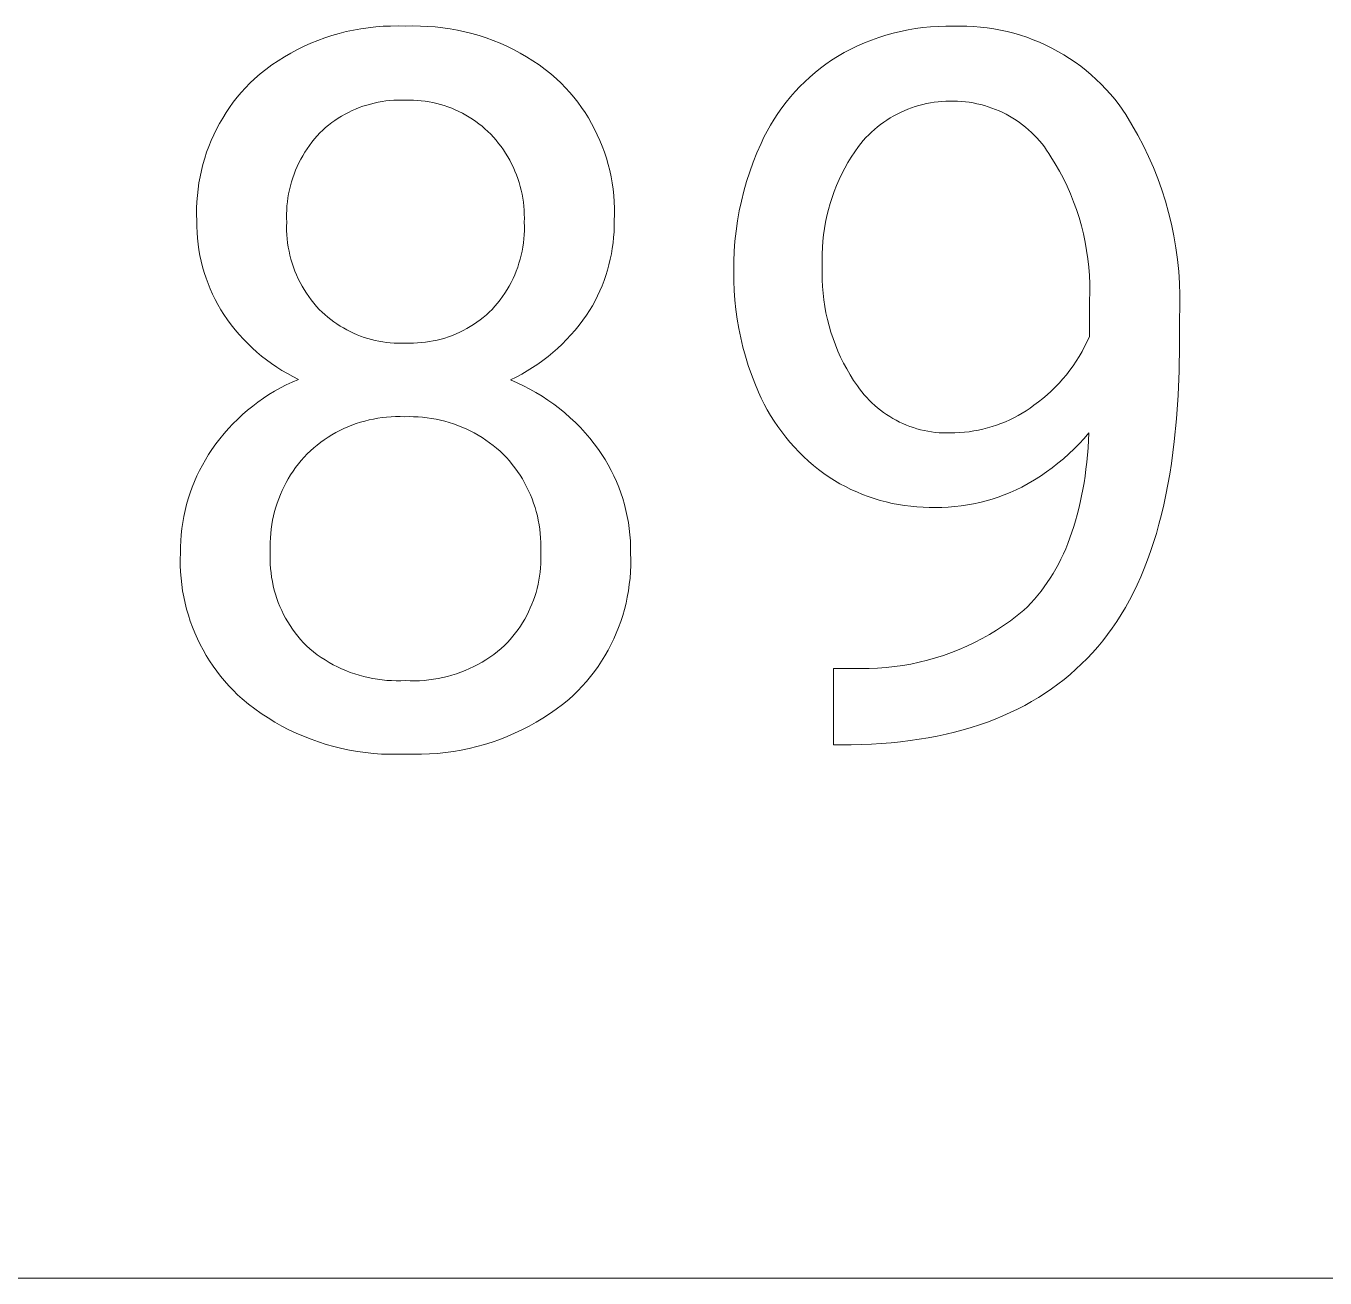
# Model space of a CAD drawing. Header units: millimetres. Extents: x -665 to 1920, y -373 to 1434.
# Drawn here: x 1490.1 to 1535.02, y -228.39 to -185.11 of the extents above; entities that cross this region are included whole.
import ezdxf

# ---------------------------------------------------------------- set-up
doc = ezdxf.new("R2010")
doc.units = ezdxf.units.MM
doc.header["$MEASUREMENT"] = 0
doc.layers.add('Domyślny', color=7, linetype='Continuous', true_color=0x000000)

msp = doc.modelspace()

# ---------------------------------------------------------------- linework, layer by layer
at = {"layer": 'Domyślny', "color": 18, "lineweight": 15, "true_color": 0x000000}
for p, q in [((1500.437, -185.523), (1500.682, -185.443)), ((1500.682, -185.443), (1500.929, -185.371)), ((1500.929, -185.371), (1501.179, -185.308)), ((1501.179, -185.308), (1501.431, -185.253)), ((1501.431, -185.253), (1501.685, -185.207)), ((1501.685, -185.207), (1501.94, -185.17)), ((1501.94, -185.17), (1502.196, -185.142)), ((1502.196, -185.142), (1502.453, -185.123)), ((1502.453, -185.123), (1502.71, -185.113)), ((1502.71, -185.113), (1502.968, -185.112)), ((1502.968, -185.112), (1503.226, -185.119)), ((1503.226, -185.119), (1503.483, -185.112)), ((1503.483, -185.112), (1503.741, -185.113)), ((1503.741, -185.113), (1503.998, -185.124)), ((1503.998, -185.124), (1504.255, -185.143)), ((1504.255, -185.143), (1504.512, -185.171)), ((1504.512, -185.171), (1504.767, -185.208)), ((1504.767, -185.208), (1505.02, -185.254)), ((1505.02, -185.254), (1505.272, -185.309)), ((1505.272, -185.309), (1505.522, -185.372)), ((1505.522, -185.372), (1505.769, -185.444)), ((1505.769, -185.444), (1506.014, -185.524)), ((1519.588, -185.51), (1519.838, -185.431)), ((1519.838, -185.431), (1520.09, -185.36)), ((1520.09, -185.36), (1520.345, -185.299)), ((1520.345, -185.299), (1520.601, -185.246)), ((1520.601, -185.246), (1520.86, -185.202)), ((1520.86, -185.202), (1521.119, -185.168)), ((1521.119, -185.168), (1521.38, -185.142)), ((1521.38, -185.142), (1521.641, -185.125)), ((1521.641, -185.125), (1521.903, -185.118)), ((1521.903, -185.118), (1522.165, -185.119)), ((1522.165, -185.119), (1522.401, -185.114)), ((1522.401, -185.114), (1522.636, -185.117)), ((1522.636, -185.117), (1522.871, -185.128)), ((1522.871, -185.128), (1523.106, -185.147)), ((1523.106, -185.147), (1523.34, -185.175)), ((1523.34, -185.175), (1523.573, -185.21)), ((1523.573, -185.21), (1523.804, -185.253)), ((1523.804, -185.253), (1524.034, -185.304)), ((1524.034, -185.304), (1524.262, -185.363)), ((1524.262, -185.363), (1524.488, -185.43)), ((1524.488, -185.43), (1524.712, -185.504)), ((1524.712, -185.504), (1524.932, -185.586)), ((1499.262, -186.049), (1499.49, -185.928)), ((1499.49, -185.928), (1499.721, -185.814)), ((1499.721, -185.814), (1499.956, -185.709)), ((1499.956, -185.709), (1500.195, -185.612)), ((1500.195, -185.612), (1500.437, -185.523)), ((1506.014, -185.524), (1506.256, -185.613)), ((1506.256, -185.613), (1506.495, -185.71)), ((1506.495, -185.71), (1506.73, -185.815)), ((1506.73, -185.815), (1506.961, -185.929)), ((1506.961, -185.929), (1507.189, -186.05)), ((1518.389, -186.032), (1518.621, -185.911)), ((1518.621, -185.911), (1518.858, -185.798)), ((1518.858, -185.798), (1519.098, -185.694)), ((1519.098, -185.694), (1519.341, -185.598)), ((1519.341, -185.598), (1519.588, -185.51)), ((1524.932, -185.586), (1525.15, -185.676)), ((1525.15, -185.676), (1525.365, -185.773)), ((1525.365, -185.773), (1525.576, -185.877)), ((1525.576, -185.877), (1525.783, -185.989)), ((1498.608, -186.46), (1498.821, -186.316)), ((1498.821, -186.316), (1499.039, -186.179)), ((1499.039, -186.179), (1499.262, -186.049)), ((1507.189, -186.05), (1507.412, -186.179)), ((1507.412, -186.179), (1507.63, -186.316)), ((1507.63, -186.316), (1507.844, -186.46)), ((1517.763, -186.427), (1517.96, -186.291)), ((1517.96, -186.291), (1518.161, -186.161)), ((1518.161, -186.161), (1518.389, -186.032)), ((1525.783, -185.989), (1525.987, -186.107)), ((1525.987, -186.107), (1526.186, -186.233)), ((1526.186, -186.233), (1526.381, -186.365)), ((1526.381, -186.365), (1526.571, -186.504)), ((1497.999, -186.936), (1498.196, -186.77)), ((1498.196, -186.77), (1498.399, -186.612)), ((1498.399, -186.612), (1498.608, -186.46)), ((1507.844, -186.46), (1508.052, -186.612)), ((1508.052, -186.612), (1508.255, -186.771)), ((1508.255, -186.771), (1508.452, -186.936)), ((1517.204, -186.876), (1517.385, -186.72)), ((1517.385, -186.72), (1517.572, -186.57)), ((1517.572, -186.57), (1517.763, -186.427)), ((1526.571, -186.504), (1526.757, -186.649)), ((1526.757, -186.649), (1526.937, -186.801)), ((1526.937, -186.801), (1527.112, -186.958)), ((1497.545, -187.409), (1497.691, -187.246)), ((1497.691, -187.246), (1497.842, -187.088)), ((1497.842, -187.088), (1497.999, -186.936)), ((1508.452, -186.936), (1508.61, -187.088)), ((1508.61, -187.088), (1508.761, -187.246)), ((1508.761, -187.246), (1508.908, -187.408)), ((1516.694, -187.382), (1516.858, -187.207)), ((1516.858, -187.207), (1517.028, -187.039)), ((1517.028, -187.039), (1517.204, -186.876)), ((1527.112, -186.958), (1527.281, -187.122)), ((1527.281, -187.122), (1527.445, -187.291)), ((1527.445, -187.291), (1527.603, -187.466)), ((1497.142, -187.926), (1497.27, -187.749)), ((1497.27, -187.749), (1497.404, -187.576)), ((1497.404, -187.576), (1497.545, -187.409)), ((1502.28, -187.748), (1502.147, -187.776)), ((1502.414, -187.724), (1502.28, -187.748)), ((1502.548, -187.704), (1502.414, -187.724)), ((1502.683, -187.69), (1502.548, -187.704)), ((1502.818, -187.679), (1502.683, -187.69)), ((1502.954, -187.674), (1502.818, -187.679)), ((1503.09, -187.673), (1502.954, -187.674)), ((1503.226, -187.677), (1503.09, -187.673)), ((1503.362, -187.674), (1503.226, -187.677)), ((1503.498, -187.677), (1503.362, -187.674)), ((1503.634, -187.684), (1503.498, -187.677)), ((1503.769, -187.695), (1503.634, -187.684)), ((1503.904, -187.712), (1503.769, -187.695)), ((1504.039, -187.733), (1503.904, -187.712)), ((1504.172, -187.759), (1504.039, -187.733)), ((1508.908, -187.408), (1509.048, -187.576)), ((1509.048, -187.576), (1509.183, -187.748)), ((1509.183, -187.748), (1509.311, -187.925)), ((1516.24, -187.937), (1516.385, -187.747)), ((1516.385, -187.747), (1516.536, -187.562)), ((1516.536, -187.562), (1516.694, -187.382)), ((1521.507, -187.749), (1521.374, -187.77)), ((1521.642, -187.732), (1521.507, -187.749)), ((1521.776, -187.72), (1521.642, -187.732)), ((1521.912, -187.713), (1521.776, -187.72)), ((1522.047, -187.71), (1521.912, -187.713)), ((1522.182, -187.711), (1522.047, -187.71)), ((1522.317, -187.714), (1522.182, -187.711)), ((1522.452, -187.722), (1522.317, -187.714)), ((1522.586, -187.734), (1522.452, -187.722)), ((1522.72, -187.751), (1522.586, -187.734)), ((1527.603, -187.466), (1527.754, -187.647)), ((1527.754, -187.647), (1527.9, -187.832)), ((1496.904, -188.293), (1497.02, -188.107)), ((1497.02, -188.107), (1497.142, -187.926)), ((1501.135, -188.161), (1501.017, -188.229)), ((1501.255, -188.098), (1501.135, -188.161)), ((1501.377, -188.039), (1501.255, -188.098)), ((1501.502, -187.985), (1501.377, -188.039)), ((1501.628, -187.934), (1501.502, -187.985)), ((1501.756, -187.888), (1501.628, -187.934)), ((1501.885, -187.846), (1501.756, -187.888)), ((1502.015, -187.809), (1501.885, -187.846)), ((1502.147, -187.776), (1502.015, -187.809)), ((1504.305, -187.789), (1504.172, -187.759)), ((1504.436, -187.824), (1504.305, -187.789)), ((1504.567, -187.863), (1504.436, -187.824)), ((1504.695, -187.907), (1504.567, -187.863)), ((1504.823, -187.956), (1504.695, -187.907)), ((1504.948, -188.009), (1504.823, -187.956)), ((1505.072, -188.066), (1504.948, -188.009)), ((1505.193, -188.127), (1505.072, -188.066)), ((1505.312, -188.193), (1505.193, -188.127)), ((1505.429, -188.262), (1505.312, -188.193)), ((1509.311, -187.925), (1509.434, -188.106)), ((1509.434, -188.106), (1509.55, -188.291)), ((1515.971, -188.333), (1516.102, -188.133)), ((1516.102, -188.133), (1516.24, -187.937)), ((1520.224, -188.159), (1520.105, -188.223)), ((1520.345, -188.098), (1520.224, -188.159)), ((1520.468, -188.042), (1520.345, -188.098)), ((1520.593, -187.991), (1520.468, -188.042)), ((1520.72, -187.943), (1520.593, -187.991)), ((1520.848, -187.9), (1520.72, -187.943)), ((1520.978, -187.861), (1520.848, -187.9)), ((1521.109, -187.826), (1520.978, -187.861)), ((1521.241, -187.796), (1521.109, -187.826)), ((1521.374, -187.77), (1521.241, -187.796)), ((1522.853, -187.772), (1522.72, -187.751)), ((1522.985, -187.798), (1522.853, -187.772)), ((1523.116, -187.829), (1522.985, -187.798)), ((1523.246, -187.864), (1523.116, -187.829)), ((1523.375, -187.903), (1523.246, -187.864)), ((1523.503, -187.947), (1523.375, -187.903)), ((1523.629, -187.995), (1523.503, -187.947)), ((1523.753, -188.048), (1523.629, -187.995)), ((1523.875, -188.104), (1523.753, -188.048)), ((1523.996, -188.165), (1523.875, -188.104)), ((1524.114, -188.23), (1523.996, -188.165)), ((1527.9, -187.832), (1528.128, -188.176)), ((1528.128, -188.176), (1528.345, -188.527)), ((1496.692, -188.675), (1496.795, -188.482)), ((1496.795, -188.482), (1496.904, -188.293)), ((1500.464, -188.622), (1500.362, -188.712)), ((1500.569, -188.536), (1500.464, -188.622)), ((1500.677, -188.453), (1500.569, -188.536)), ((1500.788, -188.375), (1500.677, -188.453)), ((1500.901, -188.3), (1500.788, -188.375)), ((1501.017, -188.229), (1500.901, -188.3)), ((1505.544, -188.336), (1505.429, -188.262)), ((1505.655, -188.413), (1505.544, -188.336)), ((1505.764, -188.495), (1505.655, -188.413)), ((1505.871, -188.58), (1505.764, -188.495)), ((1505.974, -188.669), (1505.871, -188.58)), ((1509.55, -188.291), (1509.659, -188.481)), ((1509.659, -188.481), (1509.762, -188.674)), ((1515.729, -188.746), (1515.846, -188.537)), ((1515.846, -188.537), (1515.971, -188.333)), ((1519.545, -188.602), (1519.441, -188.689)), ((1519.651, -188.519), (1519.545, -188.602)), ((1519.761, -188.439), (1519.651, -188.519)), ((1519.873, -188.363), (1519.761, -188.439)), ((1519.988, -188.291), (1519.873, -188.363)), ((1520.105, -188.223), (1519.988, -188.291)), ((1524.23, -188.299), (1524.114, -188.23)), ((1524.343, -188.372), (1524.23, -188.299)), ((1524.454, -188.449), (1524.343, -188.372)), ((1524.562, -188.529), (1524.454, -188.449)), ((1524.667, -188.613), (1524.562, -188.529)), ((1524.77, -188.701), (1524.667, -188.613)), ((1528.345, -188.527), (1528.549, -188.886)), ((1496.425, -189.273), (1496.507, -189.071)), ((1496.507, -189.071), (1496.596, -188.871)), ((1496.596, -188.871), (1496.692, -188.675)), ((1500.076, -189.016), (1499.988, -189.126)), ((1500.168, -188.909), (1500.076, -189.016)), ((1500.264, -188.805), (1500.168, -188.909)), ((1500.362, -188.712), (1500.264, -188.805)), ((1506.074, -188.761), (1505.974, -188.669)), ((1506.171, -188.856), (1506.074, -188.761)), ((1506.266, -188.958), (1506.171, -188.856)), ((1506.357, -189.063), (1506.266, -188.958)), ((1506.446, -189.171), (1506.357, -189.063)), ((1509.762, -188.674), (1509.858, -188.87)), ((1509.858, -188.87), (1509.947, -189.07)), ((1509.947, -189.07), (1510.029, -189.272)), ((1515.518, -189.175), (1515.62, -188.959)), ((1515.62, -188.959), (1515.729, -188.746)), ((1519.056, -189.069), (1518.969, -189.172)), ((1519.148, -188.969), (1519.056, -189.069)), ((1519.242, -188.873), (1519.148, -188.969)), ((1519.34, -188.779), (1519.242, -188.873)), ((1519.441, -188.689), (1519.34, -188.779)), ((1524.869, -188.792), (1524.77, -188.701)), ((1524.965, -188.886), (1524.869, -188.792)), ((1525.058, -188.984), (1524.965, -188.886)), ((1525.148, -189.085), (1525.058, -188.984)), ((1525.234, -189.189), (1525.148, -189.085)), ((1528.549, -188.886), (1528.74, -189.251)), ((1496.282, -189.686), (1496.35, -189.479)), ((1496.35, -189.479), (1496.425, -189.273)), ((1499.746, -189.474), (1499.674, -189.595)), ((1499.823, -189.355), (1499.746, -189.474)), ((1499.903, -189.239), (1499.823, -189.355)), ((1499.988, -189.126), (1499.903, -189.239)), ((1506.53, -189.282), (1506.446, -189.171)), ((1506.611, -189.395), (1506.53, -189.282)), ((1506.688, -189.512), (1506.611, -189.395)), ((1506.76, -189.63), (1506.688, -189.512)), ((1510.029, -189.272), (1510.104, -189.478)), ((1510.104, -189.478), (1510.172, -189.686)), ((1515.246, -189.822), (1515.376, -189.496)), ((1515.376, -189.496), (1515.518, -189.175)), ((1518.757, -189.459), (1518.636, -189.644)), ((1518.884, -189.278), (1518.757, -189.459)), ((1518.969, -189.172), (1518.884, -189.278)), ((1525.316, -189.295), (1525.234, -189.189)), ((1525.395, -189.405), (1525.316, -189.295)), ((1525.469, -189.517), (1525.395, -189.405)), ((1525.54, -189.631), (1525.469, -189.517)), ((1528.74, -189.251), (1528.919, -189.624)), ((1496.168, -190.108), (1496.221, -189.896)), ((1496.221, -189.896), (1496.282, -189.686)), ((1499.481, -189.972), (1499.425, -190.101)), ((1499.541, -189.844), (1499.481, -189.972)), ((1499.605, -189.718), (1499.541, -189.844)), ((1499.674, -189.595), (1499.605, -189.718)), ((1506.829, -189.752), (1506.76, -189.63)), ((1506.894, -189.875), (1506.829, -189.752)), ((1506.955, -190.001), (1506.894, -189.875)), ((1510.172, -189.686), (1510.233, -189.896)), ((1510.233, -189.896), (1510.286, -190.108)), ((1515.126, -190.152), (1515.246, -189.822)), ((1518.521, -189.833), (1518.413, -190.025)), ((1518.636, -189.644), (1518.521, -189.833)), ((1525.694, -189.879), (1525.54, -189.631)), ((1525.838, -190.131), (1525.694, -189.879)), ((1528.919, -189.624), (1529.084, -190.002)), ((1496.083, -190.537), (1496.122, -190.322)), ((1496.122, -190.322), (1496.168, -190.108)), ((1499.327, -190.366), (1499.285, -190.501)), ((1499.374, -190.233), (1499.327, -190.366)), ((1499.425, -190.101), (1499.374, -190.233)), ((1507.011, -190.128), (1506.955, -190.001)), ((1507.063, -190.257), (1507.011, -190.128)), ((1507.11, -190.388), (1507.063, -190.257)), ((1507.153, -190.521), (1507.11, -190.388)), ((1510.286, -190.108), (1510.332, -190.322)), ((1510.332, -190.322), (1510.37, -190.537)), ((1515.019, -190.486), (1515.126, -190.152)), ((1518.217, -190.421), (1518.128, -190.623)), ((1518.312, -190.221), (1518.217, -190.421)), ((1518.413, -190.025), (1518.312, -190.221)), ((1525.974, -190.388), (1525.838, -190.131)), ((1526.101, -190.65), (1525.974, -190.388)), ((1529.084, -190.002), (1529.237, -190.385)), ((1529.237, -190.385), (1529.376, -190.774)), ((1496.029, -190.971), (1496.052, -190.754)), ((1496.052, -190.754), (1496.083, -190.537)), ((1499.214, -190.774), (1499.185, -190.912)), ((1499.247, -190.637), (1499.214, -190.774)), ((1499.285, -190.501), (1499.247, -190.637)), ((1507.192, -190.655), (1507.153, -190.521)), ((1507.226, -190.79), (1507.192, -190.655)), ((1507.256, -190.926), (1507.226, -190.79)), ((1510.37, -190.537), (1510.401, -190.753)), ((1510.401, -190.753), (1510.424, -190.971)), ((1514.838, -191.164), (1514.922, -190.823)), ((1514.922, -190.823), (1515.019, -190.486)), ((1518.047, -190.829), (1517.973, -191.037)), ((1518.128, -190.623), (1518.047, -190.829)), ((1526.218, -190.916), (1526.101, -190.65)), ((1529.376, -190.774), (1529.501, -191.167)), ((1496.004, -191.407), (1496.013, -191.189)), ((1496.013, -191.189), (1496.029, -190.971)), ((1499.128, -191.332), (1499.119, -191.473)), ((1499.143, -191.191), (1499.128, -191.332)), ((1499.162, -191.052), (1499.143, -191.191)), ((1499.185, -190.912), (1499.162, -191.052)), ((1507.281, -191.063), (1507.256, -190.926)), ((1507.301, -191.201), (1507.281, -191.063)), ((1507.317, -191.339), (1507.301, -191.201)), ((1507.328, -191.478), (1507.317, -191.339)), ((1510.424, -190.971), (1510.44, -191.189)), ((1510.44, -191.189), (1510.448, -191.407)), ((1514.765, -191.507), (1514.838, -191.164)), ((1517.906, -191.247), (1517.846, -191.46)), ((1517.973, -191.037), (1517.906, -191.247)), ((1526.327, -191.186), (1526.218, -190.916)), ((1526.426, -191.46), (1526.327, -191.186)), ((1529.501, -191.167), (1529.613, -191.564)), ((1496.003, -191.626), (1496.004, -191.407)), ((1496.01, -191.844), (1496.003, -191.626)), ((1499.119, -191.473), (1499.114, -191.614)), ((1499.114, -191.614), (1499.114, -191.755)), ((1499.114, -191.755), (1499.118, -191.896)), ((1507.334, -191.617), (1507.328, -191.478)), ((1507.333, -191.896), (1507.336, -191.757)), ((1507.336, -191.757), (1507.334, -191.617)), ((1510.449, -191.626), (1510.441, -191.844)), ((1510.448, -191.407), (1510.449, -191.626)), ((1514.704, -191.853), (1514.765, -191.507)), ((1517.793, -191.674), (1517.747, -191.89)), ((1517.846, -191.46), (1517.793, -191.674)), ((1526.516, -191.736), (1526.426, -191.46)), ((1526.596, -192.016), (1526.516, -191.736)), ((1529.613, -191.564), (1529.711, -191.965)), ((1496.011, -192.046), (1496.01, -191.844)), ((1496.019, -192.248), (1496.011, -192.046)), ((1499.118, -191.896), (1499.115, -192.04)), ((1499.115, -192.04), (1499.116, -192.183)), ((1499.116, -192.183), (1499.122, -192.327)), ((1507.33, -192.326), (1507.336, -192.183)), ((1507.337, -192.039), (1507.333, -191.896)), ((1507.336, -192.183), (1507.337, -192.039)), ((1510.435, -192.228), (1510.422, -192.419)), ((1510.441, -192.036), (1510.435, -192.228)), ((1510.441, -191.844), (1510.441, -192.036)), ((1514.618, -192.549), (1514.655, -192.2)), ((1514.655, -192.2), (1514.704, -191.853)), ((1517.709, -192.108), (1517.678, -192.326)), ((1517.747, -191.89), (1517.709, -192.108)), ((1526.666, -192.298), (1526.596, -192.016)), ((1529.711, -191.965), (1529.795, -192.37)), ((1496.034, -192.449), (1496.019, -192.248)), ((1496.055, -192.649), (1496.034, -192.449)), ((1496.084, -192.849), (1496.055, -192.649)), ((1499.122, -192.327), (1499.134, -192.47)), ((1499.134, -192.47), (1499.15, -192.613)), ((1499.15, -192.613), (1499.171, -192.755)), ((1507.282, -192.753), (1507.303, -192.612)), ((1507.303, -192.612), (1507.319, -192.469)), ((1507.319, -192.469), (1507.33, -192.326)), ((1510.402, -192.61), (1510.377, -192.8)), ((1510.422, -192.419), (1510.402, -192.61)), ((1514.593, -192.899), (1514.618, -192.549)), ((1517.655, -192.546), (1517.639, -192.766)), ((1517.678, -192.326), (1517.655, -192.546)), ((1526.727, -192.583), (1526.666, -192.298)), ((1526.778, -192.869), (1526.727, -192.583)), ((1529.795, -192.37), (1529.864, -192.776)), ((1496.12, -193.047), (1496.084, -192.849)), ((1496.162, -193.244), (1496.12, -193.047)), ((1499.171, -192.755), (1499.198, -192.897)), ((1499.198, -192.897), (1499.229, -193.037)), ((1499.229, -193.037), (1499.265, -193.176)), ((1507.191, -193.174), (1507.226, -193.035)), ((1507.226, -193.035), (1507.257, -192.895)), ((1507.257, -192.895), (1507.282, -192.753)), ((1510.345, -192.989), (1510.306, -193.177)), ((1510.377, -192.8), (1510.345, -192.989)), ((1514.58, -193.25), (1514.593, -192.899)), ((1517.63, -192.987), (1517.629, -193.208)), ((1517.639, -192.766), (1517.63, -192.987)), ((1526.819, -193.157), (1526.778, -192.869)), ((1529.864, -192.776), (1529.92, -193.185)), ((1496.211, -193.44), (1496.162, -193.244)), ((1496.267, -193.634), (1496.211, -193.44)), ((1499.265, -193.176), (1499.306, -193.314)), ((1499.306, -193.314), (1499.351, -193.45)), ((1499.351, -193.45), (1499.402, -193.585)), ((1499.402, -193.585), (1499.457, -193.717)), ((1507.002, -193.715), (1507.056, -193.582)), ((1507.056, -193.582), (1507.106, -193.447)), ((1507.106, -193.447), (1507.15, -193.311)), ((1507.15, -193.311), (1507.191, -193.174)), ((1510.211, -193.549), (1510.154, -193.732)), ((1510.262, -193.364), (1510.211, -193.549)), ((1510.306, -193.177), (1510.262, -193.364)), ((1514.579, -193.601), (1514.58, -193.25)), ((1517.629, -193.208), (1517.636, -193.429)), ((1517.636, -193.429), (1517.63, -193.659)), ((1526.85, -193.446), (1526.819, -193.157)), ((1526.872, -193.736), (1526.85, -193.446)), ((1529.92, -193.185), (1529.961, -193.596)), ((1496.33, -193.825), (1496.267, -193.634)), ((1496.399, -194.015), (1496.33, -193.825)), ((1496.475, -194.202), (1496.399, -194.015)), ((1499.457, -193.717), (1499.516, -193.848)), ((1499.516, -193.848), (1499.581, -193.977)), ((1499.581, -193.977), (1499.649, -194.103)), ((1506.812, -194.101), (1506.88, -193.974)), ((1506.88, -193.974), (1506.943, -193.846)), ((1506.943, -193.846), (1507.002, -193.715)), ((1510.091, -193.913), (1510.022, -194.092)), ((1510.154, -193.732), (1510.091, -193.913)), ((1514.581, -193.931), (1514.579, -193.601)), ((1514.593, -194.26), (1514.581, -193.931)), ((1517.63, -193.659), (1517.633, -193.889)), ((1517.633, -193.889), (1517.643, -194.12)), ((1526.883, -194.027), (1526.872, -193.736)), ((1526.884, -194.318), (1526.883, -194.027)), ((1529.961, -193.596), (1529.988, -194.008)), ((1529.988, -194.008), (1530.001, -194.42)), ((1496.557, -194.386), (1496.475, -194.202)), ((1496.646, -194.567), (1496.557, -194.386)), ((1499.649, -194.103), (1499.722, -194.227)), ((1499.722, -194.227), (1499.799, -194.348)), ((1499.799, -194.348), (1499.881, -194.467)), ((1499.881, -194.467), (1499.966, -194.582)), ((1506.499, -194.581), (1506.583, -194.465)), ((1506.583, -194.465), (1506.664, -194.346)), ((1506.664, -194.346), (1506.74, -194.225)), ((1506.74, -194.225), (1506.812, -194.101)), ((1509.866, -194.442), (1509.779, -194.613)), ((1509.947, -194.268), (1509.866, -194.442)), ((1510.022, -194.092), (1509.947, -194.268)), ((1514.616, -194.589), (1514.593, -194.26)), ((1517.643, -194.12), (1517.662, -194.349)), ((1517.662, -194.349), (1517.688, -194.578)), ((1526.875, -194.608), (1526.884, -194.318)), ((1530.001, -194.42), (1530, -194.833)), ((1496.741, -194.745), (1496.646, -194.567)), ((1496.842, -194.92), (1496.741, -194.745)), ((1496.948, -195.091), (1496.842, -194.92)), ((1499.966, -194.582), (1500.056, -194.695)), ((1500.056, -194.695), (1500.149, -194.804)), ((1500.149, -194.804), (1500.246, -194.91)), ((1500.246, -194.91), (1500.34, -195.002)), ((1506.123, -195.006), (1506.222, -194.91)), ((1506.222, -194.91), (1506.318, -194.803)), ((1506.318, -194.803), (1506.41, -194.694)), ((1506.41, -194.694), (1506.499, -194.581)), ((1509.687, -194.781), (1509.589, -194.946)), ((1509.779, -194.613), (1509.687, -194.781)), ((1514.65, -194.917), (1514.616, -194.589)), ((1514.695, -195.244), (1514.65, -194.917)), ((1517.688, -194.578), (1517.722, -194.806)), ((1517.722, -194.806), (1517.764, -195.032)), ((1526.875, -195.848), (1526.875, -194.608)), ((1530, -194.833), (1529.984, -195.246)), ((1497.071, -195.268), (1496.948, -195.091)), ((1497.199, -195.442), (1497.071, -195.268)), ((1500.34, -195.002), (1500.438, -195.091)), ((1500.438, -195.091), (1500.538, -195.177)), ((1500.538, -195.177), (1500.641, -195.259)), ((1500.641, -195.259), (1500.746, -195.338)), ((1500.746, -195.338), (1500.854, -195.413)), ((1505.581, -195.43), (1505.695, -195.353)), ((1505.695, -195.353), (1505.807, -195.272)), ((1505.807, -195.272), (1505.915, -195.187)), ((1505.915, -195.187), (1506.021, -195.098)), ((1506.021, -195.098), (1506.123, -195.006)), ((1509.359, -195.286), (1509.227, -195.46)), ((1509.486, -195.108), (1509.359, -195.286)), ((1509.589, -194.946), (1509.486, -195.108)), ((1514.75, -195.569), (1514.695, -195.244)), ((1517.764, -195.032), (1517.814, -195.257)), ((1517.814, -195.257), (1517.871, -195.48)), ((1529.984, -195.246), (1529.984, -196.15)), ((1497.334, -195.611), (1497.199, -195.442)), ((1497.473, -195.775), (1497.334, -195.611)), ((1497.619, -195.935), (1497.473, -195.775)), ((1500.854, -195.413), (1500.965, -195.484)), ((1500.965, -195.484), (1501.078, -195.552)), ((1501.078, -195.552), (1501.193, -195.616)), ((1501.193, -195.616), (1501.311, -195.676)), ((1501.311, -195.676), (1501.43, -195.732)), ((1501.43, -195.732), (1501.551, -195.784)), ((1501.551, -195.784), (1501.674, -195.832)), ((1501.674, -195.832), (1501.798, -195.876)), ((1504.717, -195.855), (1504.847, -195.807)), ((1504.847, -195.807), (1504.974, -195.755)), ((1504.974, -195.755), (1505.1, -195.699)), ((1505.1, -195.699), (1505.224, -195.638)), ((1505.224, -195.638), (1505.345, -195.573)), ((1505.345, -195.573), (1505.465, -195.504)), ((1505.465, -195.504), (1505.581, -195.43)), ((1508.946, -195.793), (1508.798, -195.953)), ((1509.09, -195.629), (1508.946, -195.793)), ((1509.227, -195.46), (1509.09, -195.629)), ((1514.816, -195.892), (1514.75, -195.569)), ((1517.871, -195.48), (1517.936, -195.701)), ((1517.936, -195.701), (1518.009, -195.92)), ((1497.769, -196.089), (1497.619, -195.935)), ((1497.925, -196.239), (1497.769, -196.089)), ((1498.085, -196.383), (1497.925, -196.239)), ((1501.798, -195.876), (1501.924, -195.915)), ((1501.924, -195.915), (1502.051, -195.95)), ((1502.051, -195.95), (1502.179, -195.981)), ((1502.179, -195.981), (1502.308, -196.008)), ((1502.308, -196.008), (1502.438, -196.031)), ((1502.438, -196.031), (1502.568, -196.048)), ((1502.568, -196.048), (1502.699, -196.062)), ((1502.699, -196.062), (1502.831, -196.071)), ((1502.831, -196.071), (1502.962, -196.076)), ((1502.962, -196.076), (1503.094, -196.076)), ((1503.094, -196.076), (1503.226, -196.072)), ((1503.226, -196.072), (1503.363, -196.076)), ((1503.363, -196.076), (1503.501, -196.075)), ((1503.501, -196.075), (1503.639, -196.07)), ((1503.639, -196.07), (1503.777, -196.059)), ((1503.777, -196.059), (1503.914, -196.044)), ((1503.914, -196.044), (1504.05, -196.024)), ((1504.05, -196.024), (1504.186, -196)), ((1504.186, -196), (1504.32, -195.971)), ((1504.32, -195.971), (1504.454, -195.937)), ((1504.454, -195.937), (1504.586, -195.898)), ((1504.586, -195.898), (1504.717, -195.855)), ((1508.485, -196.258), (1508.321, -196.402)), ((1508.644, -196.108), (1508.485, -196.258)), ((1508.798, -195.953), (1508.644, -196.108)), ((1514.893, -196.212), (1514.816, -195.892)), ((1514.98, -196.53), (1514.893, -196.212)), ((1518.009, -195.92), (1518.089, -196.136)), ((1518.089, -196.136), (1518.177, -196.349)), ((1526.617, -196.367), (1526.709, -196.197)), ((1526.709, -196.197), (1526.795, -196.024)), ((1526.795, -196.024), (1526.875, -195.848)), ((1529.984, -196.15), (1529.973, -197.028)), ((1498.25, -196.522), (1498.085, -196.383)), ((1498.42, -196.655), (1498.25, -196.522)), ((1498.594, -196.783), (1498.42, -196.655)), ((1507.98, -196.674), (1507.803, -196.801)), ((1508.153, -196.541), (1507.98, -196.674)), ((1508.321, -196.402), (1508.153, -196.541)), ((1515.078, -196.845), (1514.98, -196.53)), ((1518.177, -196.349), (1518.271, -196.559)), ((1518.271, -196.559), (1518.373, -196.766)), ((1526.308, -196.858), (1526.417, -196.698)), ((1526.417, -196.698), (1526.52, -196.534)), ((1526.52, -196.534), (1526.617, -196.367)), ((1498.772, -196.905), (1498.594, -196.783)), ((1498.955, -197.02), (1498.772, -196.905)), ((1499.141, -197.13), (1498.955, -197.02)), ((1499.33, -197.233), (1499.141, -197.13)), ((1507.248, -197.147), (1507.055, -197.25)), ((1507.436, -197.038), (1507.248, -197.147)), ((1507.622, -196.923), (1507.436, -197.038)), ((1507.803, -196.801), (1507.622, -196.923)), ((1515.186, -197.157), (1515.078, -196.845)), ((1515.303, -197.465), (1515.186, -197.157)), ((1518.373, -196.766), (1518.482, -196.969)), ((1518.482, -196.969), (1518.598, -197.168)), ((1518.598, -197.168), (1518.721, -197.363)), ((1525.952, -197.315), (1526.076, -197.167)), ((1526.076, -197.167), (1526.195, -197.014)), ((1526.195, -197.014), (1526.308, -196.858)), ((1529.973, -197.028), (1529.94, -197.875)), ((1498.701, -197.736), (1498.901, -197.624)), ((1498.901, -197.624), (1499.105, -197.518)), ((1499.105, -197.518), (1499.312, -197.42)), ((1499.312, -197.42), (1499.523, -197.329)), ((1499.523, -197.329), (1499.33, -197.233)), ((1507.055, -197.25), (1506.859, -197.347)), ((1506.859, -197.347), (1507.085, -197.444)), ((1507.085, -197.444), (1507.306, -197.549)), ((1507.306, -197.549), (1507.524, -197.662)), ((1515.431, -197.769), (1515.303, -197.465)), ((1518.721, -197.363), (1518.85, -197.553)), ((1518.85, -197.553), (1518.925, -197.658)), ((1525.551, -197.734), (1525.689, -197.599)), ((1525.689, -197.599), (1525.823, -197.459)), ((1525.823, -197.459), (1525.952, -197.315)), ((1498.125, -198.112), (1498.313, -197.98)), ((1498.313, -197.98), (1498.505, -197.854)), ((1498.505, -197.854), (1498.701, -197.736)), ((1507.524, -197.662), (1507.738, -197.782)), ((1507.738, -197.782), (1507.948, -197.909)), ((1507.948, -197.909), (1508.152, -198.044)), ((1508.152, -198.044), (1508.353, -198.186)), ((1515.526, -197.976), (1515.431, -197.769)), ((1515.628, -198.18), (1515.526, -197.976)), ((1518.925, -197.658), (1519.005, -197.761)), ((1519.005, -197.761), (1519.087, -197.86)), ((1519.087, -197.86), (1519.173, -197.957)), ((1519.173, -197.957), (1519.262, -198.051)), ((1519.262, -198.051), (1519.355, -198.141)), ((1525.11, -198.11), (1525.261, -197.989)), ((1525.261, -197.989), (1525.408, -197.864)), ((1525.408, -197.864), (1525.551, -197.734)), ((1529.94, -197.875), (1529.885, -198.693)), ((1497.591, -198.544), (1497.764, -198.394)), ((1497.764, -198.394), (1497.942, -198.25)), ((1497.942, -198.25), (1498.125, -198.112)), ((1508.353, -198.186), (1508.548, -198.335)), ((1508.548, -198.335), (1508.737, -198.49)), ((1508.737, -198.49), (1508.922, -198.652)), ((1515.736, -198.381), (1515.628, -198.18)), ((1515.851, -198.578), (1515.736, -198.381)), ((1519.355, -198.141), (1519.45, -198.229)), ((1519.45, -198.229), (1519.548, -198.313)), ((1519.548, -198.313), (1519.649, -198.394)), ((1519.649, -198.394), (1519.753, -198.471)), ((1519.753, -198.471), (1519.859, -198.545)), ((1524.406, -198.577), (1524.548, -198.496)), ((1524.548, -198.496), (1524.687, -198.41)), ((1524.687, -198.41), (1524.822, -198.32)), ((1524.822, -198.32), (1524.955, -198.225)), ((1524.955, -198.225), (1525.11, -198.11)), ((1497.103, -199.03), (1497.26, -198.862)), ((1497.26, -198.862), (1497.423, -198.701)), ((1497.423, -198.701), (1497.591, -198.544)), ((1501.231, -198.969), (1501.089, -199.031)), ((1501.374, -198.911), (1501.231, -198.969)), ((1501.519, -198.859), (1501.374, -198.911)), ((1501.666, -198.811), (1501.519, -198.859)), ((1501.815, -198.769), (1501.666, -198.811)), ((1501.964, -198.731), (1501.815, -198.769)), ((1502.116, -198.699), (1501.964, -198.731)), ((1502.268, -198.672), (1502.116, -198.699)), ((1502.42, -198.651), (1502.268, -198.672)), ((1502.574, -198.634), (1502.42, -198.651)), ((1502.728, -198.623), (1502.574, -198.634)), ((1502.882, -198.617), (1502.728, -198.623)), ((1503.037, -198.616), (1502.882, -198.617)), ((1503.191, -198.621), (1503.037, -198.616)), ((1503.348, -198.617), (1503.191, -198.621)), ((1503.504, -198.619), (1503.348, -198.617)), ((1503.661, -198.625), (1503.504, -198.619)), ((1503.817, -198.637), (1503.661, -198.625)), ((1503.973, -198.655), (1503.817, -198.637)), ((1504.128, -198.677), (1503.973, -198.655)), ((1504.282, -198.705), (1504.128, -198.677)), ((1504.435, -198.738), (1504.282, -198.705)), ((1504.587, -198.776), (1504.435, -198.738)), ((1504.738, -198.819), (1504.587, -198.776)), ((1504.887, -198.867), (1504.738, -198.819)), ((1505.034, -198.92), (1504.887, -198.867)), ((1505.179, -198.979), (1505.034, -198.92)), ((1505.323, -199.042), (1505.179, -198.979)), ((1508.922, -198.652), (1509.1, -198.82)), ((1509.1, -198.82), (1509.273, -198.995)), ((1515.972, -198.772), (1515.851, -198.578)), ((1516.1, -198.961), (1515.972, -198.772)), ((1516.234, -199.146), (1516.1, -198.961)), ((1519.859, -198.545), (1519.968, -198.615)), ((1519.968, -198.615), (1520.079, -198.681)), ((1520.079, -198.681), (1520.193, -198.743)), ((1520.193, -198.743), (1520.308, -198.802)), ((1520.308, -198.802), (1520.425, -198.856)), ((1520.425, -198.856), (1520.545, -198.907)), ((1520.545, -198.907), (1520.665, -198.953)), ((1520.665, -198.953), (1520.788, -198.995)), ((1523.351, -199.007), (1523.508, -198.961)), ((1523.508, -198.961), (1523.662, -198.909)), ((1523.662, -198.909), (1523.816, -198.853)), ((1523.816, -198.853), (1523.967, -198.792)), ((1523.967, -198.792), (1524.116, -198.725)), ((1524.116, -198.725), (1524.262, -198.654)), ((1524.262, -198.654), (1524.406, -198.577)), ((1529.885, -198.693), (1529.808, -199.48)), ((1496.668, -199.562), (1496.807, -199.38)), ((1496.807, -199.38), (1496.952, -199.202)), ((1496.952, -199.202), (1497.103, -199.03)), ((1500.419, -199.413), (1500.294, -199.503)), ((1500.548, -199.328), (1500.419, -199.413)), ((1500.679, -199.247), (1500.548, -199.328)), ((1500.813, -199.17), (1500.679, -199.247)), ((1500.95, -199.098), (1500.813, -199.17)), ((1501.089, -199.031), (1500.95, -199.098)), ((1505.464, -199.109), (1505.323, -199.042)), ((1505.603, -199.182), (1505.464, -199.109)), ((1505.739, -199.259), (1505.603, -199.182)), ((1505.873, -199.341), (1505.739, -199.259)), ((1506.003, -199.427), (1505.873, -199.341)), ((1506.131, -199.518), (1506.003, -199.427)), ((1509.273, -198.995), (1509.439, -199.175)), ((1509.439, -199.175), (1509.599, -199.361)), ((1509.599, -199.361), (1509.752, -199.552)), ((1516.374, -199.326), (1516.234, -199.146)), ((1516.519, -199.501), (1516.374, -199.326)), ((1520.788, -198.995), (1520.911, -199.033)), ((1520.911, -199.033), (1521.036, -199.067)), ((1521.036, -199.067), (1521.162, -199.096)), ((1521.162, -199.096), (1521.289, -199.122)), ((1521.289, -199.122), (1521.417, -199.142)), ((1521.417, -199.142), (1521.545, -199.159)), ((1521.545, -199.159), (1521.674, -199.171)), ((1521.674, -199.171), (1521.803, -199.179)), ((1521.803, -199.179), (1521.932, -199.182)), ((1521.932, -199.182), (1522.062, -199.181)), ((1522.062, -199.181), (1522.225, -199.178)), ((1522.225, -199.178), (1522.388, -199.17)), ((1522.388, -199.17), (1522.55, -199.156)), ((1522.55, -199.156), (1522.712, -199.137)), ((1522.712, -199.137), (1522.874, -199.112)), ((1522.874, -199.112), (1523.034, -199.083)), ((1523.034, -199.083), (1523.193, -199.047)), ((1523.193, -199.047), (1523.351, -199.007)), ((1526.694, -199.37), (1526.524, -199.553)), ((1526.858, -199.181), (1526.694, -199.37)), ((1526.828, -199.695), (1526.858, -199.181)), ((1496.418, -199.925), (1496.535, -199.749)), ((1496.535, -199.749), (1496.668, -199.562)), ((1499.936, -199.798), (1499.824, -199.904)), ((1500.052, -199.696), (1499.936, -199.798)), ((1500.171, -199.597), (1500.052, -199.696)), ((1500.294, -199.503), (1500.171, -199.597)), ((1506.256, -199.612), (1506.131, -199.518)), ((1506.377, -199.711), (1506.256, -199.612)), ((1506.495, -199.814), (1506.377, -199.711)), ((1506.61, -199.921), (1506.495, -199.814)), ((1509.752, -199.552), (1509.899, -199.749)), ((1509.899, -199.749), (1510.018, -199.924)), ((1516.671, -199.672), (1516.519, -199.501)), ((1516.828, -199.837), (1516.671, -199.672)), ((1516.99, -199.998), (1516.828, -199.837)), ((1526.348, -199.731), (1526.167, -199.903)), ((1526.524, -199.553), (1526.348, -199.731)), ((1526.783, -200.192), (1526.828, -199.695)), ((1529.808, -199.48), (1529.708, -200.238)), ((1496.105, -200.476), (1496.203, -200.289)), ((1496.203, -200.289), (1496.308, -200.105)), ((1496.308, -200.105), (1496.418, -199.925)), ((1499.521, -200.253), (1499.428, -200.376)), ((1499.618, -200.133), (1499.521, -200.253)), ((1499.719, -200.017), (1499.618, -200.133)), ((1499.824, -199.904), (1499.719, -200.017)), ((1506.716, -200.033), (1506.61, -199.921)), ((1506.818, -200.148), (1506.716, -200.033)), ((1506.916, -200.266), (1506.818, -200.148)), ((1507.01, -200.388), (1506.916, -200.266)), ((1510.018, -199.924), (1510.131, -200.103)), ((1510.131, -200.103), (1510.238, -200.286)), ((1510.238, -200.286), (1510.338, -200.473)), ((1517.158, -200.152), (1516.99, -199.998)), ((1517.331, -200.301), (1517.158, -200.152)), ((1517.508, -200.445), (1517.331, -200.301)), ((1525.787, -200.229), (1525.59, -200.383)), ((1525.98, -200.07), (1525.787, -200.229)), ((1526.167, -199.903), (1525.98, -200.07)), ((1526.755, -200.434), (1526.783, -200.192)), ((1529.708, -200.238), (1529.651, -200.605)), ((1495.928, -200.86), (1496.013, -200.667)), ((1496.013, -200.667), (1496.105, -200.476)), ((1499.174, -200.762), (1499.098, -200.896)), ((1499.254, -200.63), (1499.174, -200.762)), ((1499.339, -200.502), (1499.254, -200.63)), ((1499.428, -200.376), (1499.339, -200.502)), ((1507.1, -200.513), (1507.01, -200.388)), ((1507.186, -200.641), (1507.1, -200.513)), ((1507.267, -200.771), (1507.186, -200.641)), ((1507.343, -200.905), (1507.267, -200.771)), ((1510.338, -200.473), (1510.431, -200.663)), ((1510.431, -200.663), (1510.518, -200.856)), ((1517.69, -200.582), (1517.508, -200.445)), ((1517.877, -200.714), (1517.69, -200.582)), ((1518.06, -200.827), (1517.877, -200.714)), ((1525.18, -200.67), (1524.969, -200.804)), ((1525.387, -200.53), (1525.18, -200.67)), ((1525.59, -200.383), (1525.387, -200.53)), ((1526.688, -200.905), (1526.723, -200.672)), ((1526.723, -200.672), (1526.755, -200.434)), ((1529.651, -200.605), (1529.587, -200.965)), ((1495.777, -201.255), (1495.849, -201.056)), ((1495.849, -201.056), (1495.928, -200.86)), ((1498.96, -201.172), (1498.898, -201.313)), ((1499.027, -201.033), (1498.96, -201.172)), ((1499.098, -200.896), (1499.027, -201.033)), ((1507.415, -201.041), (1507.343, -200.905)), ((1507.483, -201.179), (1507.415, -201.041)), ((1507.545, -201.319), (1507.483, -201.179)), ((1510.518, -200.856), (1510.598, -201.052)), ((1510.598, -201.052), (1510.672, -201.251)), ((1518.246, -200.935), (1518.06, -200.827)), ((1518.436, -201.037), (1518.246, -200.935)), ((1518.629, -201.132), (1518.436, -201.037)), ((1518.826, -201.221), (1518.629, -201.132)), ((1519.025, -201.303), (1518.826, -201.221)), ((1524.335, -201.146), (1524.133, -201.237)), ((1524.533, -201.049), (1524.335, -201.146)), ((1524.753, -200.93), (1524.533, -201.049)), ((1524.969, -200.804), (1524.753, -200.93)), ((1526.605, -201.359), (1526.648, -201.134)), ((1526.648, -201.134), (1526.688, -200.905)), ((1529.587, -200.965), (1529.518, -201.317)), ((1495.603, -201.864), (1495.654, -201.659)), ((1495.654, -201.659), (1495.712, -201.456)), ((1495.712, -201.456), (1495.777, -201.255)), ((1498.789, -201.602), (1498.742, -201.748)), ((1498.841, -201.457), (1498.789, -201.602)), ((1498.898, -201.313), (1498.841, -201.457)), ((1507.603, -201.462), (1507.545, -201.319)), ((1507.656, -201.606), (1507.603, -201.462)), ((1507.704, -201.753), (1507.656, -201.606)), ((1510.672, -201.251), (1510.738, -201.452)), ((1510.738, -201.452), (1510.797, -201.656)), ((1510.797, -201.656), (1510.849, -201.861)), ((1519.227, -201.379), (1519.025, -201.303)), ((1519.431, -201.448), (1519.227, -201.379)), ((1519.637, -201.51), (1519.431, -201.448)), ((1519.845, -201.566), (1519.637, -201.51)), ((1520.055, -201.614), (1519.845, -201.566)), ((1520.267, -201.655), (1520.055, -201.614)), ((1520.48, -201.69), (1520.267, -201.655)), ((1522.653, -201.669), (1522.435, -201.701)), ((1522.87, -201.629), (1522.653, -201.669)), ((1523.086, -201.582), (1522.87, -201.629)), ((1523.3, -201.527), (1523.086, -201.582)), ((1523.512, -201.465), (1523.3, -201.527)), ((1523.722, -201.396), (1523.512, -201.465)), ((1523.929, -201.32), (1523.722, -201.396)), ((1524.133, -201.237), (1523.929, -201.32)), ((1526.508, -201.795), (1526.559, -201.579)), ((1526.559, -201.579), (1526.605, -201.359)), ((1529.444, -201.662), (1529.364, -201.999)), ((1529.518, -201.317), (1529.444, -201.662)), ((1495.521, -202.279), (1495.558, -202.071)), ((1495.558, -202.071), (1495.603, -201.864)), ((1498.663, -202.046), (1498.63, -202.197)), ((1498.7, -201.897), (1498.663, -202.046)), ((1498.742, -201.748), (1498.7, -201.897)), ((1507.747, -201.9), (1507.704, -201.753)), ((1507.785, -202.05), (1507.747, -201.9)), ((1507.818, -202.2), (1507.785, -202.05)), ((1510.849, -201.861), (1510.894, -202.068)), ((1510.894, -202.068), (1510.932, -202.276)), ((1520.693, -201.717), (1520.48, -201.69)), ((1520.908, -201.737), (1520.693, -201.717)), ((1521.123, -201.751), (1520.908, -201.737)), ((1521.338, -201.757), (1521.123, -201.751)), ((1521.554, -201.755), (1521.338, -201.757)), ((1521.774, -201.753), (1521.554, -201.755)), ((1521.995, -201.743), (1521.774, -201.753)), ((1522.215, -201.726), (1521.995, -201.743)), ((1522.435, -201.701), (1522.215, -201.726)), ((1526.397, -202.213), (1526.454, -202.006)), ((1526.454, -202.006), (1526.508, -201.795)), ((1529.364, -201.999), (1529.279, -202.329)), ((1495.468, -202.698), (1495.491, -202.488)), ((1495.491, -202.488), (1495.521, -202.279)), ((1498.582, -202.502), (1498.565, -202.655)), ((1498.603, -202.349), (1498.582, -202.502)), ((1498.63, -202.197), (1498.603, -202.349)), ((1507.845, -202.351), (1507.818, -202.2)), ((1507.868, -202.503), (1507.845, -202.351)), ((1507.885, -202.656), (1507.868, -202.503)), ((1510.932, -202.276), (1510.962, -202.486)), ((1510.962, -202.486), (1510.985, -202.697)), ((1526.27, -202.614), (1526.335, -202.416)), ((1526.335, -202.416), (1526.397, -202.213)), ((1529.279, -202.329), (1529.188, -202.651)), ((1495.443, -203.12), (1495.452, -202.909)), ((1495.452, -202.909), (1495.468, -202.698)), ((1498.547, -202.963), (1498.546, -203.117)), ((1498.553, -202.809), (1498.547, -202.963)), ((1498.565, -202.655), (1498.553, -202.809)), ((1507.897, -202.81), (1507.885, -202.656)), ((1507.904, -202.963), (1507.897, -202.81)), ((1507.905, -203.117), (1507.904, -202.963)), ((1510.985, -202.697), (1511.001, -202.908)), ((1511.001, -202.908), (1511.009, -203.119)), ((1526.053, -203.183), (1526.129, -202.998)), ((1526.129, -202.998), (1526.201, -202.808)), ((1526.201, -202.808), (1526.27, -202.614)), ((1529.091, -202.966), (1528.989, -203.273)), ((1529.188, -202.651), (1529.091, -202.966)), ((1495.436, -203.549), (1495.442, -203.331)), ((1495.442, -203.331), (1495.443, -203.12)), ((1498.55, -203.271), (1498.545, -203.421)), ((1498.545, -203.421), (1498.545, -203.571)), ((1498.546, -203.117), (1498.55, -203.271)), ((1507.901, -203.271), (1507.905, -203.117)), ((1507.907, -203.414), (1507.901, -203.271)), ((1507.907, -203.558), (1507.907, -203.414)), ((1511.009, -203.119), (1511.01, -203.331)), ((1511.01, -203.331), (1511.016, -203.55)), ((1525.889, -203.54), (1525.973, -203.363)), ((1525.973, -203.363), (1526.053, -203.183)), ((1528.989, -203.273), (1528.882, -203.572)), ((1495.438, -203.767), (1495.436, -203.549)), ((1495.447, -203.984), (1495.438, -203.767)), ((1498.545, -203.571), (1498.55, -203.721)), ((1498.55, -203.721), (1498.56, -203.871)), ((1498.56, -203.871), (1498.576, -204.021)), ((1507.88, -203.988), (1507.894, -203.845)), ((1507.894, -203.845), (1507.903, -203.702)), ((1507.903, -203.702), (1507.907, -203.558)), ((1511.014, -203.768), (1511.006, -203.986)), ((1511.016, -203.55), (1511.014, -203.768)), ((1525.617, -204.042), (1525.711, -203.879)), ((1525.711, -203.879), (1525.802, -203.712)), ((1525.802, -203.712), (1525.889, -203.54)), ((1528.769, -203.864), (1528.65, -204.149)), ((1528.882, -203.572), (1528.769, -203.864)), ((1495.464, -204.201), (1495.447, -203.984)), ((1495.488, -204.418), (1495.464, -204.201)), ((1498.576, -204.021), (1498.597, -204.169)), ((1498.597, -204.169), (1498.623, -204.317)), ((1498.623, -204.317), (1498.654, -204.464)), ((1507.809, -204.413), (1507.838, -204.272)), ((1507.838, -204.272), (1507.861, -204.13)), ((1507.861, -204.13), (1507.88, -203.988)), ((1510.989, -204.204), (1510.965, -204.421)), ((1511.006, -203.986), (1510.989, -204.204)), ((1525.311, -204.505), (1525.417, -204.355)), ((1525.417, -204.355), (1525.519, -204.201)), ((1525.519, -204.201), (1525.617, -204.042)), ((1528.65, -204.149), (1528.526, -204.426)), ((1495.52, -204.633), (1495.488, -204.418)), ((1495.559, -204.847), (1495.52, -204.633)), ((1498.654, -204.464), (1498.69, -204.61)), ((1498.69, -204.61), (1498.731, -204.755)), ((1498.731, -204.755), (1498.777, -204.898)), ((1507.696, -204.829), (1507.739, -204.691)), ((1507.739, -204.691), (1507.776, -204.553)), ((1507.776, -204.553), (1507.809, -204.413)), ((1510.934, -204.637), (1510.896, -204.852)), ((1510.965, -204.421), (1510.934, -204.637)), ((1524.973, -204.928), (1525.089, -204.792)), ((1525.089, -204.792), (1525.202, -204.651)), ((1525.202, -204.651), (1525.311, -204.505)), ((1528.396, -204.695), (1528.261, -204.957)), ((1528.526, -204.426), (1528.396, -204.695)), ((1495.605, -205.06), (1495.559, -204.847)), ((1495.658, -205.271), (1495.605, -205.06)), ((1498.777, -204.898), (1498.828, -205.039)), ((1498.828, -205.039), (1498.884, -205.178)), ((1498.884, -205.178), (1498.945, -205.316)), ((1507.482, -205.361), (1507.542, -205.231)), ((1507.542, -205.231), (1507.598, -205.098)), ((1507.598, -205.098), (1507.65, -204.964)), ((1507.65, -204.964), (1507.696, -204.829)), ((1510.85, -205.066), (1510.797, -205.278)), ((1510.896, -204.852), (1510.85, -205.066)), ((1524.602, -205.312), (1524.729, -205.188)), ((1524.729, -205.188), (1524.853, -205.061)), ((1524.853, -205.061), (1524.973, -204.928)), ((1528.12, -205.211), (1527.974, -205.458)), ((1528.261, -204.957), (1528.12, -205.211)), ((1495.719, -205.481), (1495.658, -205.271)), ((1495.786, -205.688), (1495.719, -205.481)), ((1495.861, -205.892), (1495.786, -205.688)), ((1498.945, -205.316), (1499.011, -205.451)), ((1499.011, -205.451), (1499.081, -205.584)), ((1499.081, -205.584), (1499.156, -205.714)), ((1499.156, -205.714), (1499.235, -205.842)), ((1507.275, -205.739), (1507.348, -205.615)), ((1507.348, -205.615), (1507.417, -205.489)), ((1507.417, -205.489), (1507.482, -205.361)), ((1510.669, -205.696), (1510.595, -205.901)), ((1510.737, -205.488), (1510.669, -205.696)), ((1510.797, -205.278), (1510.737, -205.488)), ((1523.906, -205.837), (1524.143, -205.67)), ((1524.143, -205.67), (1524.376, -205.495)), ((1524.376, -205.495), (1524.602, -205.312)), ((1527.822, -205.697), (1527.665, -205.928)), ((1527.974, -205.458), (1527.822, -205.697)), ((1495.942, -206.094), (1495.861, -205.892)), ((1496.03, -206.293), (1495.942, -206.094)), ((1499.235, -205.842), (1499.318, -205.966)), ((1499.318, -205.966), (1499.406, -206.088)), ((1499.406, -206.088), (1499.498, -206.207)), ((1506.942, -206.207), (1507.031, -206.094)), ((1507.031, -206.094), (1507.116, -205.978)), ((1507.116, -205.978), (1507.198, -205.86)), ((1507.198, -205.86), (1507.275, -205.739)), ((1510.513, -206.104), (1510.425, -206.303)), ((1510.595, -205.901), (1510.513, -206.104)), ((1523.16, -206.29), (1523.413, -206.147)), ((1523.413, -206.147), (1523.662, -205.996)), ((1523.662, -205.996), (1523.906, -205.837)), ((1527.502, -206.152), (1527.333, -206.369)), ((1527.665, -205.928), (1527.502, -206.152)), ((1496.125, -206.489), (1496.03, -206.293)), ((1496.227, -206.682), (1496.125, -206.489)), ((1499.498, -206.207), (1499.595, -206.322)), ((1499.595, -206.322), (1499.695, -206.435)), ((1499.695, -206.435), (1499.799, -206.543)), ((1499.799, -206.543), (1499.921, -206.649)), ((1506.531, -206.633), (1506.653, -206.526)), ((1506.653, -206.526), (1506.753, -206.423)), ((1506.753, -206.423), (1506.849, -206.316)), ((1506.849, -206.316), (1506.942, -206.207)), ((1510.33, -206.5), (1510.228, -206.693)), ((1510.425, -206.303), (1510.33, -206.5)), ((1522.372, -206.665), (1522.639, -206.548)), ((1522.639, -206.548), (1522.901, -206.423)), ((1522.901, -206.423), (1523.16, -206.29)), ((1527.159, -206.577), (1526.98, -206.78)), ((1527.333, -206.369), (1527.159, -206.577)), ((1496.335, -206.871), (1496.227, -206.682)), ((1496.449, -207.056), (1496.335, -206.871)), ((1496.57, -207.237), (1496.449, -207.056)), ((1499.921, -206.649), (1500.047, -206.751)), ((1500.047, -206.751), (1500.177, -206.848)), ((1500.177, -206.848), (1500.309, -206.941)), ((1500.309, -206.941), (1500.445, -207.029)), ((1500.445, -207.029), (1500.584, -207.112)), ((1505.871, -207.104), (1506.009, -207.019)), ((1506.009, -207.019), (1506.144, -206.929)), ((1506.144, -206.929), (1506.277, -206.835)), ((1506.277, -206.835), (1506.406, -206.736)), ((1506.406, -206.736), (1506.531, -206.633)), ((1510.12, -206.883), (1510.005, -207.069)), ((1510.228, -206.693), (1510.12, -206.883)), ((1520.988, -207.107), (1521.271, -207.038)), ((1521.271, -207.038), (1521.551, -206.958)), ((1521.551, -206.958), (1521.828, -206.87)), ((1521.828, -206.87), (1522.102, -206.772)), ((1522.102, -206.772), (1522.372, -206.665)), ((1526.795, -206.977), (1526.604, -207.167)), ((1526.98, -206.78), (1526.795, -206.977)), ((1496.697, -207.414), (1496.57, -207.237)), ((1496.83, -207.587), (1496.697, -207.414)), ((1500.584, -207.112), (1500.726, -207.191)), ((1500.726, -207.191), (1500.87, -207.265)), ((1500.87, -207.265), (1501.017, -207.334)), ((1501.017, -207.334), (1501.165, -207.397)), ((1501.165, -207.397), (1501.316, -207.456)), ((1501.316, -207.456), (1501.469, -207.509)), ((1501.469, -207.509), (1501.624, -207.558)), ((1504.831, -207.556), (1504.986, -207.507)), ((1504.986, -207.507), (1505.139, -207.453)), ((1505.139, -207.453), (1505.29, -207.393)), ((1505.29, -207.393), (1505.439, -207.328)), ((1505.439, -207.328), (1505.585, -207.258)), ((1505.585, -207.258), (1505.729, -207.184)), ((1505.729, -207.184), (1505.871, -207.104)), ((1509.757, -207.429), (1509.624, -207.602)), ((1509.884, -207.251), (1509.757, -207.429)), ((1510.005, -207.069), (1509.884, -207.251)), ((1518.023, -209.961), (1518.023, -207.318)), ((1518.023, -207.318), (1518.678, -207.318)), ((1518.678, -207.318), (1518.968, -207.326)), ((1518.968, -207.326), (1519.259, -207.324)), ((1519.259, -207.324), (1519.55, -207.312)), ((1519.55, -207.312), (1519.84, -207.291)), ((1519.84, -207.291), (1520.129, -207.259)), ((1520.129, -207.259), (1520.417, -207.218)), ((1520.417, -207.218), (1520.704, -207.168)), ((1520.704, -207.168), (1520.988, -207.107)), ((1526.407, -207.351), (1526.205, -207.528)), ((1526.604, -207.167), (1526.407, -207.351)), ((1496.968, -207.755), (1496.83, -207.587)), ((1497.112, -207.918), (1496.968, -207.755)), ((1497.262, -208.076), (1497.112, -207.918)), ((1501.624, -207.558), (1501.78, -207.6)), ((1501.78, -207.6), (1501.938, -207.638)), ((1501.938, -207.638), (1502.097, -207.67)), ((1502.097, -207.67), (1502.256, -207.696)), ((1502.256, -207.696), (1502.417, -207.717)), ((1502.417, -207.717), (1502.578, -207.733)), ((1502.578, -207.733), (1502.74, -207.743)), ((1502.74, -207.743), (1502.902, -207.748)), ((1502.902, -207.748), (1503.064, -207.746)), ((1503.064, -207.746), (1503.226, -207.74)), ((1503.226, -207.74), (1503.388, -207.747)), ((1503.388, -207.747), (1503.55, -207.748)), ((1503.55, -207.748), (1503.713, -207.744)), ((1503.713, -207.744), (1503.875, -207.733)), ((1503.875, -207.733), (1504.036, -207.718)), ((1504.036, -207.718), (1504.197, -207.696)), ((1504.197, -207.696), (1504.357, -207.67)), ((1504.357, -207.67), (1504.516, -207.637)), ((1504.516, -207.637), (1504.674, -207.599)), ((1504.674, -207.599), (1504.831, -207.556)), ((1509.34, -207.934), (1509.19, -208.093)), ((1509.485, -207.77), (1509.34, -207.934)), ((1509.624, -207.602), (1509.485, -207.77)), ((1525.785, -207.865), (1525.566, -208.024)), ((1525.998, -207.7), (1525.785, -207.865)), ((1526.205, -207.528), (1525.998, -207.7)), ((1497.417, -208.229), (1497.262, -208.076)), ((1497.577, -208.377), (1497.417, -208.229)), ((1497.792, -208.552), (1497.577, -208.377)), ((1508.874, -208.394), (1508.658, -208.567)), ((1509.035, -208.246), (1508.874, -208.394)), ((1509.19, -208.093), (1509.035, -208.246)), ((1525.111, -208.323), (1524.876, -208.463)), ((1525.341, -208.177), (1525.111, -208.323)), ((1525.566, -208.024), (1525.341, -208.177)), ((1498.013, -208.719), (1497.792, -208.552)), ((1498.24, -208.879), (1498.013, -208.719)), ((1508.436, -208.733), (1508.209, -208.891)), ((1508.658, -208.567), (1508.436, -208.733)), ((1524.135, -208.846), (1523.877, -208.961)), ((1524.388, -208.725), (1524.135, -208.846)), ((1524.635, -208.597), (1524.388, -208.725)), ((1524.876, -208.463), (1524.635, -208.597)), ((1498.472, -209.031), (1498.24, -208.879)), ((1498.709, -209.175), (1498.472, -209.031)), ((1498.951, -209.311), (1498.709, -209.175)), ((1507.739, -209.184), (1507.497, -209.318)), ((1507.976, -209.042), (1507.739, -209.184)), ((1508.209, -208.891), (1507.976, -209.042)), ((1523.07, -209.269), (1522.789, -209.359)), ((1523.345, -209.173), (1523.07, -209.269)), ((1523.614, -209.07), (1523.345, -209.173)), ((1523.877, -208.961), (1523.614, -209.07)), ((1499.197, -209.439), (1498.951, -209.311)), ((1499.448, -209.558), (1499.197, -209.439)), ((1499.702, -209.668), (1499.448, -209.558)), ((1499.96, -209.77), (1499.702, -209.668)), ((1506.745, -209.672), (1506.487, -209.773)), ((1507, -209.563), (1506.745, -209.672)), ((1507.25, -209.445), (1507, -209.563)), ((1507.497, -209.318), (1507.25, -209.445)), ((1521.303, -209.716), (1520.989, -209.769)), ((1521.612, -209.657), (1521.303, -209.716)), ((1521.915, -209.592), (1521.612, -209.657)), ((1522.212, -209.521), (1521.915, -209.592)), ((1522.503, -209.443), (1522.212, -209.521)), ((1522.789, -209.359), (1522.503, -209.443)), ((1500.221, -209.863), (1499.96, -209.77)), ((1500.485, -209.947), (1500.221, -209.863)), ((1500.752, -210.022), (1500.485, -209.947)), ((1501.022, -210.088), (1500.752, -210.022)), ((1501.293, -210.145), (1501.022, -210.088)), ((1501.567, -210.192), (1501.293, -210.145)), ((1501.841, -210.231), (1501.567, -210.192)), ((1504.882, -210.191), (1504.608, -210.229)), ((1505.155, -210.144), (1504.882, -210.191)), ((1505.426, -210.088), (1505.155, -210.144)), ((1505.695, -210.023), (1505.426, -210.088)), ((1505.962, -209.948), (1505.695, -210.023)), ((1506.226, -209.865), (1505.962, -209.948)), ((1506.487, -209.773), (1506.226, -209.865)), ((1518.635, -209.961), (1518.023, -209.961)), ((1518.988, -209.953), (1518.635, -209.961)), ((1519.335, -209.938), (1518.988, -209.953)), ((1519.677, -209.916), (1519.335, -209.938)), ((1520.014, -209.889), (1519.677, -209.916)), ((1520.345, -209.855), (1520.014, -209.889)), ((1520.67, -209.815), (1520.345, -209.855)), ((1520.989, -209.769), (1520.67, -209.815)), ((1502.117, -210.259), (1501.841, -210.231)), ((1502.394, -210.279), (1502.117, -210.259)), ((1502.671, -210.289), (1502.394, -210.279)), ((1502.948, -210.289), (1502.671, -210.289)), ((1503.226, -210.28), (1502.948, -210.289)), ((1503.502, -210.289), (1503.226, -210.28)), ((1503.779, -210.288), (1503.502, -210.289)), ((1504.056, -210.277), (1503.779, -210.288)), ((1504.332, -210.258), (1504.056, -210.277)), ((1504.608, -210.229), (1504.332, -210.258)), ((943.273, -228.394), (1920.475, -228.394))]:
    msp.add_line(p, q, dxfattribs=at)

doc.saveas('drawing.dxf')
